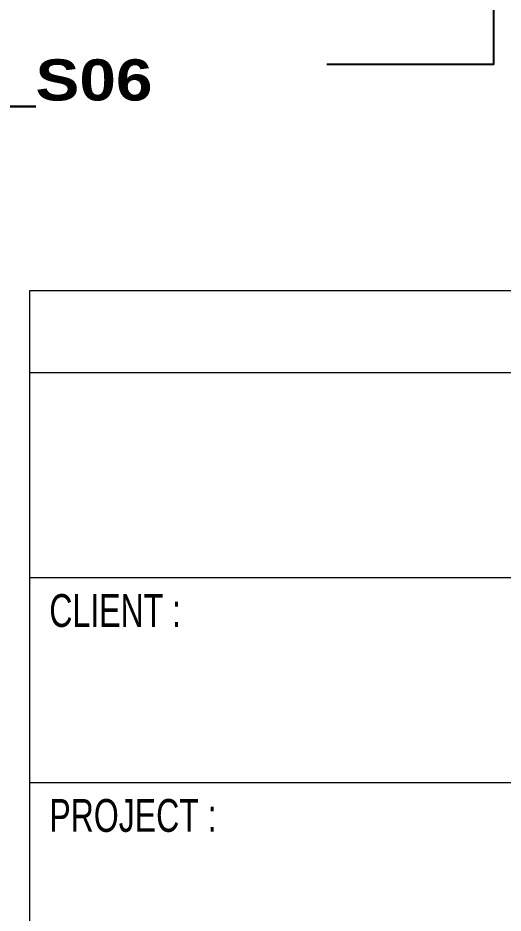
# Model space of a CAD drawing. Header units: centimetres. Extents: x -30014 to 38541, y 15960 to 46751.
# Drawn here: x 13851 to 14205, y 40447 to 41100 of the extents above; entities that cross this region are included whole.
import ezdxf
from ezdxf.enums import TextEntityAlignment as Align

# ---------------------------------------------------------------- set-up
doc = ezdxf.new("R2010")
doc.units = ezdxf.units.CM
doc.header["$MEASUREMENT"] = 0
doc.layers.add('Etiket', color=7, linetype='Continuous', lineweight=5)
for name, color, linetype in [('Etiket-Text-List0', 2, 'Continuous'), ('Etiket-Text-List1', 3, 'Continuous'), ('Etiket-Text-List2', 1, 'Continuous')]:
    doc.layers.add(name, color=color, linetype=linetype)
doc.styles.add('Bold', font='ariblk.ttf', dxfattribs={"height": 25.4})
doc.styles.get("Standard").update_dxf_attribs({"font": 'arial.ttf'})

# ---------------------------------------------------------------- blocks, each defined once
blk = doc.blocks.new('A$C6CDB76E5')
at = {"lineweight": 15}
for p, q in [((-196.16, 0), (-196.16, 157.09)), ((-196.16, 157.09), (0, 157.09)), ((-196.16, 147.28), (0, 147.28)), ((-196.16, 122.76), (0, 122.76)), ((-196.16, 98.24), (0, 98.24))]:
    blk.add_line(p, q, dxfattribs=at)
at = {"layer": 'Etiket-Text-List0', "lineweight": 13, "width": 0.7}
for s, p in [('CLIENT :', (-193.82, 116.84)), ('PROJECT :', (-193.82, 92.32))]:
    blk.add_text(s, height=3.923, dxfattribs=at).set_placement(p)
at = {"layer": 'Etiket-Text-List1', "lineweight": 9, "width": 0.7}
for tag, p in [('1:XXXX', (-155.99, 30.99)), ('EN', (-155.99, 23.64)), ('DD/MM/YY', (-131.28, 23.64)), ('1', (-10.35, 19.1)), ('DD/MM/YY', (-131.28, 16.28)), ('EN', (-155.99, 16.28)), ('DD/MM/YY', (-131.28, 8.92)), ('EN', (-155.85, 8.92)), ('EN', (-155.7, 1.57)), ('DD/MM/YY', (-131.28, 1.57))]:
    blk.add_attdef(tag, p, '', height=3.92, dxfattribs=at)
at = {"layer": 'Etiket-Text-List2', "lineweight": 13, "width": 0.7}
for tag, height, p in [('FOR FABRICATION', 4.9, (-94.56, 150.09)), ('CLIENT_NAME', 6.13, (-94.08, 107.67)), ('PROJECT_1', 4.9, (-94.08, 87.49)), ('PROJECT_2', 4.9, (-94.08, 79.17)), ('DRAWING_TITLE1', 6.13, (-94.08, 59.03)), ('DRAWING_TITLE2', 6.13, (-94.08, 49.9)), ('DRAWING_TITLE3', 6.13, (-94.08, 40.1)), ('LDP-X-XXX-AR-01', 6.13, (-62.01, 12.67))]:
    blk.add_attdef(tag, text='', height=height, dxfattribs=at).set_placement(p, align=Align.CENTER)

msp = doc.modelspace()

# ---------------------------------------------------------------- linework, layer by layer
at = {"color": 146, "ltscale": 50, "true_color": 0x105689}
for q in [(14198.53, 42332.22), (14076.59, 41066.13)]:
    msp.add_line((14198.53, 41066.13), q, dxfattribs=at)
at = {"lineweight": 0, "ltscale": 50}
msp.add_line((13859.86, 40901.31), (15055.63, 40901.31), dxfattribs=at)
msp.add_line((13859.86, 40901.31), (15055.63, 40901.31), dxfattribs=at)
msp.add_line((13859.86, 40901.31), (15055.63, 40901.31), dxfattribs=at)

# ---------------------------------------------------------------- block references
at = {"layer": 'Etiket', "lineweight": 0, "xscale": 6.095870930054101, "yscale": 6.095870930054101, "zscale": 6.095870930054101}
msp.add_blockref('A$C6CDB76E5', (15055.63, 39943.71), dxfattribs=at)

# ---------------------------------------------------------------- texts
at = {"ltscale": 500, "style": 'Bold'}
msp.add_text('XP_S6_OL_INV_S06', height=30, dxfattribs=at).set_placement((13488.14, 41054.94), align=Align.MIDDLE_LEFT)

doc.saveas('drawing.dxf')
